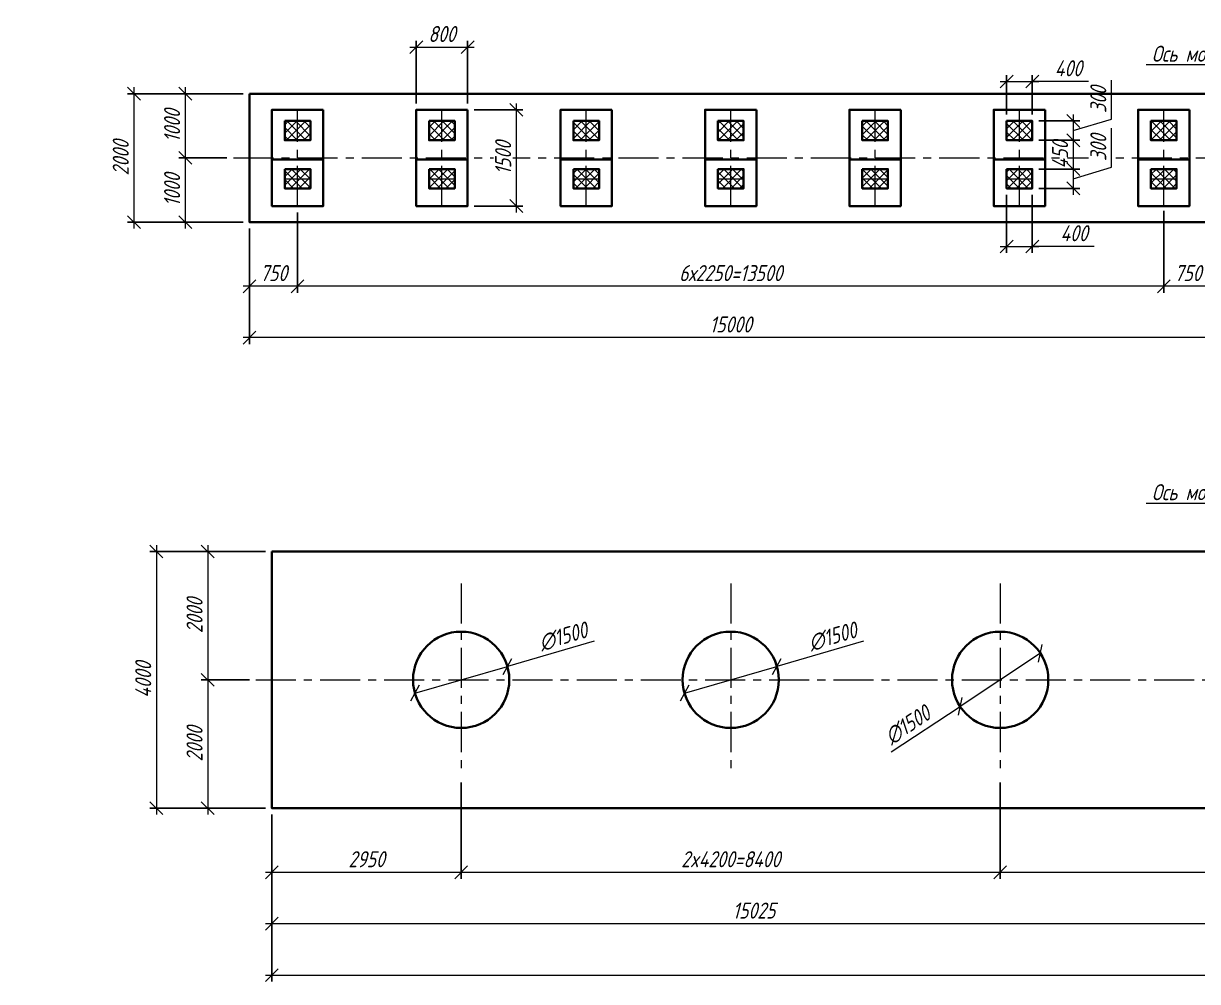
# Model space of a CAD drawing. Header units: millimetres. Extents: x 263685 to 14136308, y -2404013 to 2433772.
# Drawn here: x 7144843 to 7163139, y 799235 to 814160 of the extents above; entities that cross this region are included whole.
import ezdxf
from ezdxf import colors
from ezdxf.entities.mleader import LeaderData, LeaderLine
from ezdxf.math import Vec2, Vec3

# ---------------------------------------------------------------- set-up
doc = ezdxf.new("R2010")
doc.units = ezdxf.units.MM
doc.linetypes.add('осевая', pattern=[2, 1.25, -0.25, 0.25, -0.25])
for name, color, linetype, lineweight in [('1-Бетон', 106, 'Continuous', 35), ('ИС_Выноски', 3, 'Continuous', 18), ('ИС_Основная', 7, 'Continuous', 35), ('ИС_Ось', 3, 'осевая', 18), ('ИС_Размер', 3, 'Continuous', 18), ('ИС_Штриховка', 2, 'Continuous', 9)]:
    doc.layers.add(name, color=color, linetype=linetype, lineweight=lineweight)
doc.styles.add('0', font='isocpeur.ttf', dxfattribs={"width": 0.8, "oblique": 15})
doc.styles.add('ISOCPEUR', font='isocpeur.ttf', dxfattribs={"width": 0.8, "oblique": 15, "height": 2.5})
doc.dimstyles.new('М100', dxfattribs={"dimscale": 100, "dimtxt": 2.5, "dimasz": 2, "dimexe": 1, "dimexo": 1, "dimgap": 0.8, "dimtad": 1, "dimdec": 0, "dimzin": 0, "dimdsep": 46, "dimtxsty": '0', "dimblk": 'OBLIQUE', "dimcen": 0.09, "dimdle": 1, "dimclrd": 256, "dimclre": 256, "dimclrt": 256, "dimadec": 4, "dimazin": 0, "dimtfac": 1, "dimtdec": 0, "dimtmove": 1, "dimatfit": 2, "dimfxl": 1, "dimtolj": 1, "dimtzin": 0, "dimlwd": -1, "dimarcsym": 0})

# ---------------------------------------------------------------- blocks, each defined once
blk = doc.blocks.new('_OBLIQUE')
at = {"color": 0, "linetype": 'ByBlock', "lineweight": -2}
blk.add_line((0.5, 0.5), (-0.5, -0.5), dxfattribs=at)
blk = doc.blocks.new('*D1849')
at = {"layer": 'Defpoints', "color": 0, "transparency": 16777216}
for p in [(7148364, 813066), (7147364, 812066), (7148114, 812066)]:
    blk.add_point(p, dxfattribs=at)
at = {"layer": 'ИС_Размер', "transparency": 16777216}
blk.add_line((7147364, 813166), (7147364, 811966), dxfattribs=at)
at = {"layer": 'ИС_Размер', "lineweight": -2, "transparency": 16777216}
for p, q in [((7148264, 813066), (7147264, 813066)), ((7148014, 812066), (7147264, 812066))]:
    blk.add_line(p, q, dxfattribs=at)
at = {"layer": 'ИС_Размер', "transparency": 16777216, "xscale": 200, "yscale": 200, "zscale": 200}
for p, rotation in [((7147364, 813066), 90), ((7147364, 812066), 270)]:
    blk.add_blockref('_OBLIQUE', p, dxfattribs=dict(at, rotation=rotation))
at = {"layer": 'ИС_Размер', "transparency": 16777216, "insert": (7147159, 812566), "char_height": 250, "attachment_point": 5, "rotation": 90, "style": '0'}
blk.add_mtext('\\A1;1000', dxfattribs=at)
blk = doc.blocks.new('*D1850')
at = {"layer": 'Defpoints', "color": 0, "transparency": 16777216}
for p in [(7148114, 812066), (7147364, 811066), (7148364, 811066)]:
    blk.add_point(p, dxfattribs=at)
at = {"layer": 'ИС_Размер', "transparency": 16777216}
blk.add_line((7147364, 812166), (7147364, 810966), dxfattribs=at)
at = {"layer": 'ИС_Размер', "lineweight": -2, "transparency": 16777216}
for p, q in [((7148014, 812066), (7147264, 812066)), ((7148264, 811066), (7147264, 811066))]:
    blk.add_line(p, q, dxfattribs=at)
at = {"layer": 'ИС_Размер', "transparency": 16777216, "xscale": 200, "yscale": 200, "zscale": 200}
for p, rotation in [((7147364, 812066), 90), ((7147364, 811066), 270)]:
    blk.add_blockref('_OBLIQUE', p, dxfattribs=dict(at, rotation=rotation))
at = {"layer": 'ИС_Размер', "transparency": 16777216, "insert": (7147159, 811566), "char_height": 250, "attachment_point": 5, "rotation": 90, "style": '0'}
blk.add_mtext('\\A1;1000', dxfattribs=at)
blk = doc.blocks.new('*D1851')
at = {"layer": 'Defpoints', "color": 0, "transparency": 16777216}
for p in [(7148364, 813066), (7146564, 811066), (7148364, 811066)]:
    blk.add_point(p, dxfattribs=at)
at = {"layer": 'ИС_Размер', "transparency": 16777216}
blk.add_line((7146564, 813166), (7146564, 810966), dxfattribs=at)
at = {"layer": 'ИС_Размер', "lineweight": -2, "transparency": 16777216}
for p, q in [((7148264, 813066), (7146464, 813066)), ((7148264, 811066), (7146464, 811066))]:
    blk.add_line(p, q, dxfattribs=at)
at = {"layer": 'ИС_Размер', "transparency": 16777216, "xscale": 200, "yscale": 200, "zscale": 200}
for p, rotation in [((7146564, 813066), 90), ((7146564, 811066), 270)]:
    blk.add_blockref('_OBLIQUE', p, dxfattribs=dict(at, rotation=rotation))
at = {"layer": 'ИС_Размер', "transparency": 16777216, "insert": (7146359, 812066), "char_height": 250, "attachment_point": 5, "rotation": 90, "style": '0'}
blk.add_mtext('\\A1;2000', dxfattribs=at)
blk = doc.blocks.new('*D1845')
at = {"layer": 'Defpoints', "color": 0, "transparency": 16777216}
for p in [(7148364, 811066), (7163364, 811066), (7148364, 809266)]:
    blk.add_point(p, dxfattribs=at)
at = {"layer": 'ИС_Размер', "lineweight": -2, "transparency": 16777216}
for p, q in [((7148364, 810966), (7148364, 809166)), ((7163364, 810966), (7163364, 809166))]:
    blk.add_line(p, q, dxfattribs=at)
at = {"layer": 'ИС_Размер', "transparency": 16777216}
blk.add_line((7163464, 809266), (7148264, 809266), dxfattribs=at)
at = {"layer": 'ИС_Размер', "transparency": 16777216, "xscale": 200, "yscale": 200, "zscale": 200, "rotation": 180}
blk.add_blockref('_OBLIQUE', (7148364, 809266), dxfattribs=at)
at = {"layer": 'ИС_Размер', "transparency": 16777216, "xscale": 200, "yscale": 200, "zscale": 200}
blk.add_blockref('_OBLIQUE', (7163364, 809266), dxfattribs=at)
at = {"layer": 'ИС_Размер', "transparency": 16777216, "insert": (7155864, 809471), "char_height": 250, "attachment_point": 5, "style": '0'}
blk.add_mtext('\\A1;15000', dxfattribs=at)
blk = doc.blocks.new('*D1846')
at = {"layer": 'Defpoints', "color": 0, "transparency": 16777216}
for p in [(7149114, 811316), (7148364, 811066), (7148364, 810066)]:
    blk.add_point(p, dxfattribs=at)
at = {"layer": 'ИС_Размер', "lineweight": -2, "transparency": 16777216}
for p, q in [((7149114, 811216), (7149114, 809966)), ((7148364, 810966), (7148364, 809966))]:
    blk.add_line(p, q, dxfattribs=at)
at = {"layer": 'ИС_Размер', "transparency": 16777216}
blk.add_line((7149214, 810066), (7148264, 810066), dxfattribs=at)
at = {"layer": 'ИС_Размер', "transparency": 16777216, "xscale": 200, "yscale": 200, "zscale": 200, "rotation": 180}
blk.add_blockref('_OBLIQUE', (7148364, 810066), dxfattribs=at)
at = {"layer": 'ИС_Размер', "transparency": 16777216, "xscale": 200, "yscale": 200, "zscale": 200}
blk.add_blockref('_OBLIQUE', (7149114, 810066), dxfattribs=at)
at = {"layer": 'ИС_Размер', "transparency": 16777216, "insert": (7148739, 810271), "char_height": 250, "attachment_point": 5, "style": '0'}
blk.add_mtext('\\A1;750', dxfattribs=at)
blk = doc.blocks.new('*D1847')
at = {"layer": 'Defpoints', "color": 0, "transparency": 16777216}
for p in [(7149114, 811316), (7162614, 811341), (7149114, 810066)]:
    blk.add_point(p, dxfattribs=at)
at = {"layer": 'ИС_Размер', "lineweight": -2, "transparency": 16777216}
for p, q in [((7149114, 811216), (7149114, 809966)), ((7162614, 811241), (7162614, 809966))]:
    blk.add_line(p, q, dxfattribs=at)
at = {"layer": 'ИС_Размер', "transparency": 16777216}
blk.add_line((7162714, 810066), (7149014, 810066), dxfattribs=at)
at = {"layer": 'ИС_Размер', "transparency": 16777216, "xscale": 200, "yscale": 200, "zscale": 200, "rotation": 180}
blk.add_blockref('_OBLIQUE', (7149114, 810066), dxfattribs=at)
at = {"layer": 'ИС_Размер', "transparency": 16777216, "xscale": 200, "yscale": 200, "zscale": 200}
blk.add_blockref('_OBLIQUE', (7162614, 810066), dxfattribs=at)
at = {"layer": 'ИС_Размер', "transparency": 16777216, "insert": (7155864, 810271), "char_height": 250, "width": 1970.63, "attachment_point": 5, "style": '0'}
blk.add_mtext('\\A1;6х2250=13500', dxfattribs=at)
blk = doc.blocks.new('*D1848')
at = {"layer": 'Defpoints', "color": 0, "transparency": 16777216}
for p in [(7162614, 811341), (7163364, 811066), (7162614, 810066)]:
    blk.add_point(p, dxfattribs=at)
at = {"layer": 'ИС_Размер', "lineweight": -2, "transparency": 16777216}
for p, q in [((7162614, 811241), (7162614, 809966)), ((7163364, 810966), (7163364, 809966))]:
    blk.add_line(p, q, dxfattribs=at)
at = {"layer": 'ИС_Размер', "transparency": 16777216}
blk.add_line((7163464, 810066), (7162514, 810066), dxfattribs=at)
at = {"layer": 'ИС_Размер', "transparency": 16777216, "xscale": 200, "yscale": 200, "zscale": 200, "rotation": 180}
blk.add_blockref('_OBLIQUE', (7162614, 810066), dxfattribs=at)
at = {"layer": 'ИС_Размер', "transparency": 16777216, "xscale": 200, "yscale": 200, "zscale": 200}
blk.add_blockref('_OBLIQUE', (7163364, 810066), dxfattribs=at)
at = {"layer": 'ИС_Размер', "transparency": 16777216, "insert": (7162989, 810271), "char_height": 250, "attachment_point": 5, "style": '0'}
blk.add_mtext('\\A1;750', dxfattribs=at)
blk = doc.blocks.new('_None')
blk = doc.blocks.new('*D1857')
at = {"layer": 'Defpoints', "color": 0, "transparency": 16777216}
for p in [(7151764, 813791), (7150964, 812816), (7151764, 812816)]:
    blk.add_point(p, dxfattribs=at)
at = {"layer": 'ИС_Размер', "lineweight": -2, "transparency": 16777216}
for p, q in [((7150964, 812916), (7150964, 813891)), ((7151764, 812916), (7151764, 813891))]:
    blk.add_line(p, q, dxfattribs=at)
at = {"layer": 'ИС_Размер', "transparency": 16777216}
blk.add_line((7150864, 813791), (7151864, 813791), dxfattribs=at)
at = {"layer": 'ИС_Размер', "transparency": 16777216, "xscale": 200, "yscale": 200, "zscale": 200, "rotation": 180}
blk.add_blockref('_OBLIQUE', (7150964, 813791), dxfattribs=at)
at = {"layer": 'ИС_Размер', "transparency": 16777216, "xscale": 200, "yscale": 200, "zscale": 200}
blk.add_blockref('_OBLIQUE', (7151764, 813791), dxfattribs=at)
at = {"layer": 'ИС_Размер', "transparency": 16777216, "insert": (7151364, 813996), "char_height": 250, "attachment_point": 5, "style": '0'}
blk.add_mtext('\\A1;800', dxfattribs=at)
blk = doc.blocks.new('*D1858')
at = {"layer": 'Defpoints', "color": 0, "transparency": 16777216}
for p in [(7151764, 812816), (7151764, 811316), (7152523, 811316)]:
    blk.add_point(p, dxfattribs=at)
at = {"layer": 'ИС_Размер', "transparency": 16777216}
blk.add_line((7152523, 812916), (7152523, 811216), dxfattribs=at)
at = {"layer": 'ИС_Размер', "lineweight": -2, "transparency": 16777216}
for p, q in [((7151864, 812816), (7152623, 812816)), ((7151864, 811316), (7152623, 811316))]:
    blk.add_line(p, q, dxfattribs=at)
at = {"layer": 'ИС_Размер', "transparency": 16777216, "xscale": 200, "yscale": 200, "zscale": 200}
for p, rotation in [((7152523, 812816), 90), ((7152523, 811316), 270)]:
    blk.add_blockref('_OBLIQUE', p, dxfattribs=dict(at, rotation=rotation))
at = {"layer": 'ИС_Размер', "transparency": 16777216, "insert": (7152318, 812066), "char_height": 250, "attachment_point": 5, "rotation": 90, "style": '0', "bg_fill": 3, "box_fill_scale": 1.1, "bg_fill_color": 256, "bg_fill_true_color": 13158600, "bg_fill_transparency": 0}
blk.add_mtext('\\A1;1500', dxfattribs=at)
blk = doc.blocks.new('*D1859')
at = {"layer": 'Defpoints', "color": 0, "transparency": 16777216}
for p in [(7160564, 812641), (7160564, 812341), (7161203, 812341)]:
    blk.add_point(p, dxfattribs=at)
at = {"layer": 'ИС_Размер', "transparency": 16777216}
for p, q in [((7161798, 812670), (7161798, 813277)), ((7161203, 812741), (7161203, 812241)), ((7161203, 812491), (7161798, 812670))]:
    blk.add_line(p, q, dxfattribs=at)
at = {"layer": 'ИС_Размер', "lineweight": -2, "transparency": 16777216}
for p, q in [((7160664, 812641), (7161303, 812641)), ((7160664, 812341), (7161303, 812341))]:
    blk.add_line(p, q, dxfattribs=at)
at = {"layer": 'ИС_Размер', "transparency": 16777216, "xscale": 200, "yscale": 200, "zscale": 200}
for p, rotation in [((7161203, 812641), 90), ((7161203, 812341), 270)]:
    blk.add_blockref('_OBLIQUE', p, dxfattribs=dict(at, rotation=rotation))
at = {"layer": 'ИС_Размер', "transparency": 16777216, "insert": (7161593, 812973), "char_height": 250, "attachment_point": 5, "rotation": 90, "style": '0'}
blk.add_mtext('\\A1;300', dxfattribs=at)
blk = doc.blocks.new('*D1860')
at = {"layer": 'Defpoints', "color": 0, "transparency": 16777216}
for p in [(7160164, 811591), (7160564, 811591), (7160564, 810687)]:
    blk.add_point(p, dxfattribs=at)
at = {"layer": 'ИС_Размер', "lineweight": -2, "transparency": 16777216}
for p, q in [((7160164, 811491), (7160164, 810587)), ((7160564, 811491), (7160564, 810587))]:
    blk.add_line(p, q, dxfattribs=at)
at = {"layer": 'ИС_Размер', "transparency": 16777216}
for p, q in [((7160064, 810687), (7160664, 810687)), ((7161529, 810687), (7160564, 810687))]:
    blk.add_line(p, q, dxfattribs=at)
at = {"layer": 'ИС_Размер', "transparency": 16777216, "xscale": 200, "yscale": 200, "zscale": 200, "rotation": 180}
blk.add_blockref('_OBLIQUE', (7160164, 810687), dxfattribs=at)
at = {"layer": 'ИС_Размер', "transparency": 16777216, "xscale": 200, "yscale": 200, "zscale": 200}
blk.add_blockref('_OBLIQUE', (7160564, 810687), dxfattribs=at)
at = {"layer": 'ИС_Размер', "transparency": 16777216, "insert": (7161215, 810892), "char_height": 250, "attachment_point": 5, "style": '0'}
blk.add_mtext('\\A1;400', dxfattribs=at)
blk = doc.blocks.new('*D1861')
at = {"layer": 'Defpoints', "color": 0, "transparency": 16777216}
for p in [(7160564, 811891), (7160564, 811591), (7161203, 811591)]:
    blk.add_point(p, dxfattribs=at)
at = {"layer": 'ИС_Размер', "transparency": 16777216}
for p, q in [((7161798, 811920), (7161798, 812527)), ((7161203, 811991), (7161203, 811491)), ((7161203, 811741), (7161798, 811920))]:
    blk.add_line(p, q, dxfattribs=at)
at = {"layer": 'ИС_Размер', "lineweight": -2, "transparency": 16777216}
for p, q in [((7160664, 811891), (7161303, 811891)), ((7160664, 811591), (7161303, 811591))]:
    blk.add_line(p, q, dxfattribs=at)
at = {"layer": 'ИС_Размер', "transparency": 16777216, "xscale": 200, "yscale": 200, "zscale": 200}
for p, rotation in [((7161203, 811891), 90), ((7161203, 811591), 270)]:
    blk.add_blockref('_OBLIQUE', p, dxfattribs=dict(at, rotation=rotation))
at = {"layer": 'ИС_Размер', "transparency": 16777216, "insert": (7161593, 812223), "char_height": 250, "attachment_point": 5, "rotation": 90, "style": '0', "bg_fill": 3, "box_fill_scale": 1.1, "bg_fill_color": 256, "bg_fill_true_color": 13158600, "bg_fill_transparency": 0}
blk.add_mtext('\\A1;300', dxfattribs=at)
blk = doc.blocks.new('*D1862')
at = {"layer": 'Defpoints', "color": 0, "transparency": 16777216}
for p in [(7160564, 812341), (7160564, 811891), (7161203, 811891)]:
    blk.add_point(p, dxfattribs=at)
at = {"layer": 'ИС_Размер', "transparency": 16777216}
blk.add_line((7161203, 812441), (7161203, 811791), dxfattribs=at)
at = {"layer": 'ИС_Размер', "lineweight": -2, "transparency": 16777216}
for p, q in [((7160664, 812341), (7161303, 812341)), ((7160664, 811891), (7161303, 811891))]:
    blk.add_line(p, q, dxfattribs=at)
at = {"layer": 'ИС_Размер', "transparency": 16777216, "xscale": 200, "yscale": 200, "zscale": 200}
for p, rotation in [((7161203, 812341), 90), ((7161203, 811891), 270)]:
    blk.add_blockref('_OBLIQUE', p, dxfattribs=dict(at, rotation=rotation))
at = {"layer": 'ИС_Размер', "transparency": 16777216, "insert": (7160998, 812116), "char_height": 250, "attachment_point": 5, "rotation": 90, "style": '0'}
blk.add_mtext('\\A1;450', dxfattribs=at)
blk = doc.blocks.new('*D1863')
at = {"layer": 'Defpoints', "color": 0, "transparency": 16777216}
for p in [(7160564, 813257), (7160164, 812641), (7160564, 812641)]:
    blk.add_point(p, dxfattribs=at)
at = {"layer": 'ИС_Размер', "lineweight": -2, "transparency": 16777216}
for p, q in [((7160164, 812741), (7160164, 813357)), ((7160564, 812741), (7160564, 813357))]:
    blk.add_line(p, q, dxfattribs=at)
at = {"layer": 'ИС_Размер', "transparency": 16777216}
for p, q in [((7160064, 813257), (7160664, 813257)), ((7161439, 813257), (7160564, 813257))]:
    blk.add_line(p, q, dxfattribs=at)
at = {"layer": 'ИС_Размер', "transparency": 16777216, "xscale": 200, "yscale": 200, "zscale": 200, "rotation": 180}
blk.add_blockref('_OBLIQUE', (7160164, 813257), dxfattribs=at)
at = {"layer": 'ИС_Размер', "transparency": 16777216, "xscale": 200, "yscale": 200, "zscale": 200}
blk.add_blockref('_OBLIQUE', (7160564, 813257), dxfattribs=at)
at = {"layer": 'ИС_Размер', "transparency": 16777216, "insert": (7161126, 813462), "char_height": 250, "attachment_point": 5, "style": '0'}
blk.add_mtext('\\A1;400', dxfattribs=at)
blk = doc.blocks.new('*D1864')
at = {"layer": 'Defpoints', "color": 0, "transparency": 16777216}
for p in [(7148714, 805935), (7147714, 803935), (7148464, 803935)]:
    blk.add_point(p, dxfattribs=at)
at = {"layer": 'ИС_Размер', "transparency": 16777216}
blk.add_line((7147714, 806035), (7147714, 803835), dxfattribs=at)
at = {"layer": 'ИС_Размер', "lineweight": -2, "transparency": 16777216}
for p, q in [((7148614, 805935), (7147614, 805935)), ((7148364, 803935), (7147614, 803935))]:
    blk.add_line(p, q, dxfattribs=at)
at = {"layer": 'ИС_Размер', "transparency": 16777216, "xscale": 200, "yscale": 200, "zscale": 200}
for p, rotation in [((7147714, 805935), 90), ((7147714, 803935), 270)]:
    blk.add_blockref('_OBLIQUE', p, dxfattribs=dict(at, rotation=rotation))
at = {"layer": 'ИС_Размер', "transparency": 16777216, "insert": (7147509, 804935), "char_height": 250, "attachment_point": 5, "rotation": 90, "style": '0'}
blk.add_mtext('\\A1;2000', dxfattribs=at)
blk = doc.blocks.new('*D1865')
at = {"layer": 'Defpoints', "color": 0, "transparency": 16777216}
for p in [(7148464, 803935), (7147714, 801935), (7148714, 801935)]:
    blk.add_point(p, dxfattribs=at)
at = {"layer": 'ИС_Размер', "lineweight": -2, "transparency": 16777216}
for p, q in [((7148364, 803935), (7147614, 803935)), ((7148614, 801935), (7147614, 801935))]:
    blk.add_line(p, q, dxfattribs=at)
at = {"layer": 'ИС_Размер', "transparency": 16777216}
blk.add_line((7147714, 804035), (7147714, 801835), dxfattribs=at)
at = {"layer": 'ИС_Размер', "transparency": 16777216, "xscale": 200, "yscale": 200, "zscale": 200}
for p, rotation in [((7147714, 803935), 90), ((7147714, 801935), 270)]:
    blk.add_blockref('_OBLIQUE', p, dxfattribs=dict(at, rotation=rotation))
at = {"layer": 'ИС_Размер', "transparency": 16777216, "insert": (7147509, 802935), "char_height": 250, "attachment_point": 5, "rotation": 90, "style": '0'}
blk.add_mtext('\\A1;2000', dxfattribs=at)
blk = doc.blocks.new('*D1866')
at = {"layer": 'Defpoints', "color": 0, "transparency": 16777216}
for p in [(7148714, 805935), (7146914, 801935), (7148714, 801935)]:
    blk.add_point(p, dxfattribs=at)
at = {"layer": 'ИС_Размер', "transparency": 16777216}
blk.add_line((7146914, 806035), (7146914, 801835), dxfattribs=at)
at = {"layer": 'ИС_Размер', "lineweight": -2, "transparency": 16777216}
for p, q in [((7148614, 805935), (7146814, 805935)), ((7148614, 801935), (7146814, 801935))]:
    blk.add_line(p, q, dxfattribs=at)
at = {"layer": 'ИС_Размер', "transparency": 16777216, "xscale": 200, "yscale": 200, "zscale": 200}
for p, rotation in [((7146914, 805935), 90), ((7146914, 801935), 270)]:
    blk.add_blockref('_OBLIQUE', p, dxfattribs=dict(at, rotation=rotation))
at = {"layer": 'ИС_Размер', "transparency": 16777216, "insert": (7146709, 803935), "char_height": 250, "attachment_point": 5, "rotation": 90, "style": '0'}
blk.add_mtext('\\A1;4000', dxfattribs=at)
blk = doc.blocks.new('*D1867')
at = {"layer": 'Defpoints', "color": 0, "transparency": 16777216}
for p in [(7148714, 801935), (7163739, 801935), (7148714, 800135)]:
    blk.add_point(p, dxfattribs=at)
at = {"layer": 'ИС_Размер', "lineweight": -2, "transparency": 16777216}
for p, q in [((7148714, 801835), (7148714, 800035)), ((7163739, 801835), (7163739, 800035))]:
    blk.add_line(p, q, dxfattribs=at)
at = {"layer": 'ИС_Размер', "transparency": 16777216}
blk.add_line((7163839, 800135), (7148614, 800135), dxfattribs=at)
at = {"layer": 'ИС_Размер', "transparency": 16777216, "xscale": 200, "yscale": 200, "zscale": 200, "rotation": 180}
blk.add_blockref('_OBLIQUE', (7148714, 800135), dxfattribs=at)
at = {"layer": 'ИС_Размер', "transparency": 16777216, "xscale": 200, "yscale": 200, "zscale": 200}
blk.add_blockref('_OBLIQUE', (7163739, 800135), dxfattribs=at)
at = {"layer": 'ИС_Размер', "transparency": 16777216, "insert": (7156226, 800340), "char_height": 250, "attachment_point": 5, "style": '0'}
blk.add_mtext('\\A1;15025', dxfattribs=at)
blk = doc.blocks.new('*D1868')
at = {"layer": 'Defpoints', "color": 0, "transparency": 16777216}
for p in [(7151664, 802435), (7148714, 801935), (7148714, 800935)]:
    blk.add_point(p, dxfattribs=at)
at = {"layer": 'ИС_Размер', "lineweight": -2, "transparency": 16777216}
for p, q in [((7151664, 802335), (7151664, 800835)), ((7148714, 801835), (7148714, 800835))]:
    blk.add_line(p, q, dxfattribs=at)
at = {"layer": 'ИС_Размер', "transparency": 16777216}
blk.add_line((7151764, 800935), (7148614, 800935), dxfattribs=at)
at = {"layer": 'ИС_Размер', "transparency": 16777216, "xscale": 200, "yscale": 200, "zscale": 200, "rotation": 180}
blk.add_blockref('_OBLIQUE', (7148714, 800935), dxfattribs=at)
at = {"layer": 'ИС_Размер', "transparency": 16777216, "xscale": 200, "yscale": 200, "zscale": 200}
blk.add_blockref('_OBLIQUE', (7151664, 800935), dxfattribs=at)
at = {"layer": 'ИС_Размер', "transparency": 16777216, "insert": (7150189, 801140), "char_height": 250, "attachment_point": 5, "style": '0'}
blk.add_mtext('\\A1;2950', dxfattribs=at)
blk = doc.blocks.new('*D1869')
at = {"layer": 'Defpoints', "color": 0, "transparency": 16777216}
for p in [(7151664, 802435), (7160064, 802435), (7151664, 800935)]:
    blk.add_point(p, dxfattribs=at)
at = {"layer": 'ИС_Размер', "lineweight": -2, "transparency": 16777216}
for p, q in [((7151664, 802335), (7151664, 800835)), ((7160064, 802335), (7160064, 800835))]:
    blk.add_line(p, q, dxfattribs=at)
at = {"layer": 'ИС_Размер', "transparency": 16777216}
blk.add_line((7160164, 800935), (7151564, 800935), dxfattribs=at)
at = {"layer": 'ИС_Размер', "transparency": 16777216, "xscale": 200, "yscale": 200, "zscale": 200, "rotation": 180}
blk.add_blockref('_OBLIQUE', (7151664, 800935), dxfattribs=at)
at = {"layer": 'ИС_Размер', "transparency": 16777216, "xscale": 200, "yscale": 200, "zscale": 200}
blk.add_blockref('_OBLIQUE', (7160064, 800935), dxfattribs=at)
at = {"layer": 'ИС_Размер', "transparency": 16777216, "insert": (7155864, 801140), "char_height": 250, "width": 1970.63, "attachment_point": 5, "style": '0'}
blk.add_mtext('\\A1;2x4200=8400', dxfattribs=at)
blk = doc.blocks.new('*D1870')
at = {"layer": 'Defpoints', "color": 0, "transparency": 16777216}
for p in [(7160064, 802435), (7167414, 801935), (7160064, 800935)]:
    blk.add_point(p, dxfattribs=at)
at = {"layer": 'ИС_Размер', "lineweight": -2, "transparency": 16777216}
for p, q in [((7160064, 802335), (7160064, 800835)), ((7167414, 801835), (7167414, 800835))]:
    blk.add_line(p, q, dxfattribs=at)
at = {"layer": 'ИС_Размер', "transparency": 16777216}
blk.add_line((7167514, 800935), (7159964, 800935), dxfattribs=at)
at = {"layer": 'ИС_Размер', "transparency": 16777216, "xscale": 200, "yscale": 200, "zscale": 200, "rotation": 180}
blk.add_blockref('_OBLIQUE', (7160064, 800935), dxfattribs=at)
at = {"layer": 'ИС_Размер', "transparency": 16777216, "xscale": 200, "yscale": 200, "zscale": 200}
blk.add_blockref('_OBLIQUE', (7167414, 800935), dxfattribs=at)
at = {"layer": 'ИС_Размер', "transparency": 16777216, "insert": (7163739, 801140), "char_height": 250, "attachment_point": 5, "style": '0'}
blk.add_mtext('\\A1;7350', dxfattribs=at)
blk = doc.blocks.new('*D1871')
at = {"layer": 'Defpoints', "color": 0, "transparency": 16777216}
for p in [(7148714, 801935), (7178764, 801935), (7178764, 799335)]:
    blk.add_point(p, dxfattribs=at)
at = {"layer": 'ИС_Размер', "lineweight": -2, "transparency": 16777216}
for p, q in [((7148714, 801835), (7148714, 799235)), ((7178764, 801835), (7178764, 799235))]:
    blk.add_line(p, q, dxfattribs=at)
at = {"layer": 'ИС_Размер', "transparency": 16777216}
blk.add_line((7148614, 799335), (7178864, 799335), dxfattribs=at)
at = {"layer": 'ИС_Размер', "transparency": 16777216, "xscale": 200, "yscale": 200, "zscale": 200, "rotation": 180}
blk.add_blockref('_OBLIQUE', (7148714, 799335), dxfattribs=at)
at = {"layer": 'ИС_Размер', "transparency": 16777216, "xscale": 200, "yscale": 200, "zscale": 200}
blk.add_blockref('_OBLIQUE', (7178764, 799335), dxfattribs=at)
at = {"layer": 'ИС_Размер', "transparency": 16777216, "insert": (7163739, 799540), "char_height": 250, "attachment_point": 5, "style": '0'}
blk.add_mtext('\\A1;30050', dxfattribs=at)
blk = doc.blocks.new('*U2053')
at = {"layer": 'ИС_Штриховка'}
h = blk.add_hatch(dxfattribs=at)
h.set_pattern_fill('ANSI37', color=256, scale=30, angle=90, style=0)
h.set_pattern_definition([(135, (-7149113.88, -811159.72), (-67.3519209, -67.3519209), []), (225, (-7149113.88, -811159.72), (67.3519209, -67.3519209), [])])
h.paths.add_polyline_path([(-200, 575), (200, 575), (200, 275), (-200, 275)])
h.paths.add_polyline_path([(-200, -175), (200, -175), (200, -475), (-200, -475)])
at = {"layer": '1-Бетон', "color": 5}
blk.add_line((400, -25), (-400, -25), dxfattribs=at)
for points in [[(400, 750), (400, -750), (-400, -750), (-400, 750), (400, 750)], [(-200, 575), (200, 575), (200, 275), (-200, 275), (-200, 575)], [(-200, -175), (200, -175), (200, -475), (-200, -475), (-200, -175)]]:
    blk.add_lwpolyline(points, dxfattribs=at)
at = {"layer": 'ИС_Ось', "ltscale": 500}
blk.add_line((0, -750), (0, 750), dxfattribs=at)
at = {"layer": 'ИС_Ось'}
for p, q in [((0, -475), (0, -175)), ((-200, -325), (200, -325))]:
    blk.add_line(p, q, dxfattribs=at)
blk = doc.blocks.new('*U2054')
at = {"layer": '1-Бетон', "color": 0, "linetype": 'ByBlock', "lineweight": -2, "transparency": 16777216}
for p in [(0, 0), (2250, 0), (4500, 0), (6750, 0), (9000, 0), (11250, 0), (13500, 0)]:
    blk.add_blockref('*U2053', p, dxfattribs=at)
blk = doc.blocks.new('*D2164')
at = {"layer": 'Defpoints', "color": 0, "transparency": 16777216}
for p in [(7152384, 804144), (7150943, 803727)]:
    blk.add_point(p, dxfattribs=at)
at = {"layer": 'ИС_Размер', "transparency": 16777216}
for p in [(7153736, 804535), (7150943, 803727)]:
    blk.add_line(p, (7152384, 804144), dxfattribs=at)
at = {"layer": 'ИС_Размер', "transparency": 16777216, "xscale": 200, "yscale": 200, "zscale": 200}
for p, rotation in [((7152384, 804144), 196.1440406204076), ((7150943, 803727), 16.14404062040753)]:
    blk.add_blockref('_OBLIQUE', p, dxfattribs=dict(at, rotation=rotation))
at = {"layer": 'ИС_Размер', "transparency": 16777216, "insert": (7153253, 804608), "char_height": 250, "attachment_point": 5, "rotation": 16.144, "style": '0'}
blk.add_mtext('\\A1;∅1500', dxfattribs=at)
blk = doc.blocks.new('*D2165')
at = {"layer": 'Defpoints', "color": 0, "transparency": 16777216}
for p in [(7152384, 804144), (7150943, 803727)]:
    blk.add_point(p, dxfattribs=at)
at = {"layer": 'ИС_Размер', "transparency": 16777216}
for p in [(7153736, 804535), (7150943, 803727)]:
    blk.add_line(p, (7152384, 804144), dxfattribs=at)
at = {"layer": 'ИС_Размер', "transparency": 16777216, "xscale": 200, "yscale": 200, "zscale": 200}
for p, rotation in [((7152384, 804144), 196.1440406203806), ((7150943, 803727), 16.14404062038067)]:
    blk.add_blockref('_OBLIQUE', p, dxfattribs=dict(at, rotation=rotation))
at = {"layer": 'ИС_Размер', "transparency": 16777216, "insert": (7153253, 804608), "char_height": 250, "attachment_point": 5, "rotation": 16.144, "style": '0'}
blk.add_mtext('\\A1;∅1500', dxfattribs=at)
blk = doc.blocks.new('*D2166')
at = {"layer": 'Defpoints', "color": 0, "transparency": 16777216}
for p in [(7152384, 804144), (7150943, 803727)]:
    blk.add_point(p, dxfattribs=at)
at = {"layer": 'ИС_Размер', "transparency": 16777216}
for p in [(7153736, 804535), (7150943, 803727)]:
    blk.add_line(p, (7152384, 804144), dxfattribs=at)
at = {"layer": 'ИС_Размер', "transparency": 16777216, "xscale": 200, "yscale": 200, "zscale": 200}
for p, rotation in [((7152384, 804144), 196.1440406204175), ((7150943, 803727), 16.14404062041752)]:
    blk.add_blockref('_OBLIQUE', p, dxfattribs=dict(at, rotation=rotation))
at = {"layer": 'ИС_Размер', "transparency": 16777216, "insert": (7153253, 804608), "char_height": 250, "attachment_point": 5, "rotation": 16.144, "style": '0'}
blk.add_mtext('\\A1;∅1500', dxfattribs=at)
blk = doc.blocks.new('*D2167')
at = {"layer": 'Defpoints', "color": 0, "transparency": 16777216}
for p in [(7152384, 804144), (7150943, 803727)]:
    blk.add_point(p, dxfattribs=at)
at = {"layer": 'ИС_Размер', "transparency": 16777216}
for p in [(7153736, 804535), (7150943, 803727)]:
    blk.add_line(p, (7152384, 804144), dxfattribs=at)
at = {"layer": 'ИС_Размер', "transparency": 16777216, "xscale": 200, "yscale": 200, "zscale": 200}
for p, rotation in [((7152384, 804144), 196.1440406203733), ((7150943, 803727), 16.14404062037339)]:
    blk.add_blockref('_OBLIQUE', p, dxfattribs=dict(at, rotation=rotation))
at = {"layer": 'ИС_Размер', "transparency": 16777216, "insert": (7153253, 804608), "char_height": 250, "attachment_point": 5, "rotation": 16.144, "style": '0'}
blk.add_mtext('\\A1;∅1500', dxfattribs=at)
blk = doc.blocks.new('*D2168')
at = {"layer": 'Defpoints', "color": 0, "transparency": 16777216}
for p in [(7152384, 804144), (7150943, 803727)]:
    blk.add_point(p, dxfattribs=at)
at = {"layer": 'ИС_Размер', "transparency": 16777216}
for p in [(7153736, 804535), (7150943, 803727)]:
    blk.add_line(p, (7152384, 804144), dxfattribs=at)
at = {"layer": 'ИС_Размер', "transparency": 16777216, "xscale": 200, "yscale": 200, "zscale": 200}
for p, rotation in [((7152384, 804144), 196.1440406204175), ((7150943, 803727), 16.14404062041752)]:
    blk.add_blockref('_OBLIQUE', p, dxfattribs=dict(at, rotation=rotation))
at = {"layer": 'ИС_Размер', "transparency": 16777216, "insert": (7153253, 804608), "char_height": 250, "attachment_point": 5, "rotation": 16.144, "style": '0'}
blk.add_mtext('\\A1;∅1500', dxfattribs=at)
blk = doc.blocks.new('*D2170')
at = {"layer": 'Defpoints', "color": 0, "transparency": 16777216}
for p in [(7156584, 804144), (7155143, 803727)]:
    blk.add_point(p, dxfattribs=at)
at = {"layer": 'ИС_Размер', "transparency": 16777216}
for p in [(7157936, 804535), (7155143, 803727)]:
    blk.add_line(p, (7156584, 804144), dxfattribs=at)
at = {"layer": 'ИС_Размер', "transparency": 16777216, "xscale": 200, "yscale": 200, "zscale": 200}
for p, rotation in [((7156584, 804144), 196.144040620426), ((7155143, 803727), 16.14404062042599)]:
    blk.add_blockref('_OBLIQUE', p, dxfattribs=dict(at, rotation=rotation))
at = {"layer": 'ИС_Размер', "transparency": 16777216, "insert": (7157453, 804608), "char_height": 250, "attachment_point": 5, "rotation": 16.144, "style": '0'}
blk.add_mtext('\\A1;∅1500', dxfattribs=at)
blk = doc.blocks.new('*D2171')
at = {"layer": 'Defpoints', "color": 0, "transparency": 16777216}
for p in [(7160690, 804348), (7159438, 803522)]:
    blk.add_point(p, dxfattribs=at)
at = {"layer": 'ИС_Размер', "transparency": 16777216}
for p in [(7160690, 804348), (7158363, 802814)]:
    blk.add_line(p, (7159438, 803522), dxfattribs=at)
at = {"layer": 'ИС_Размер', "transparency": 16777216, "xscale": 200, "yscale": 200, "zscale": 200}
for p, rotation in [((7160690, 804348), 213.3856408499031), ((7159438, 803522), 33.38564084990307)]:
    blk.add_blockref('_OBLIQUE', p, dxfattribs=dict(at, rotation=rotation))
at = {"layer": 'ИС_Размер', "transparency": 16777216, "insert": (7158621, 803229), "char_height": 250, "attachment_point": 5, "rotation": 33.3856, "style": '0'}
blk.add_mtext('\\A1;∅1500', dxfattribs=at)

msp = doc.modelspace()

# ---------------------------------------------------------------- linework, layer by layer
at = {"layer": '1-Бетон'}
msp.add_lwpolyline([(7148363.8832, 813066.0234), (7148363.8832, 811066.0234), (7163363.8832, 811066.0234), (7163363.8832, 813066.0234), (7148363.8832, 813066.0234)], dxfattribs=at)
for centre in [(7151663.8832, 803935.0601), (7155863.8832, 803935.0601), (7160063.8832, 803935.0601)]:
    msp.add_circle(centre, 750, dxfattribs=at)
at = {"layer": 'ИС_Основная'}
for points in [[(7148713.8832, 805935.0601), (7148713.8832, 801935.0601), (7163738.8832, 801935.0601)], [(7163738.8832, 805935.0601), (7148713.8832, 805935.0601)]]:
    msp.add_lwpolyline(points, dxfattribs=at)
at = {"layer": 'ИС_Ось', "ltscale": 500}
for p, q in [((7148113.8832, 812066.0234), (7179363.8832, 812066.0234)), ((7151663.8832, 805435.0601), (7151663.8832, 802435.0601)), ((7155863.8832, 805435.0601), (7155863.8832, 802435.0601)), ((7160063.8832, 805435.0601), (7160063.8832, 802435.0601)), ((7148463.8832, 803935.0601), (7179113.8832, 803935.0601))]:
    msp.add_line(p, q, dxfattribs=at)

# ---------------------------------------------------------------- dimensions: what is measured, and where the dimension line sits
at = {"layer": 'ИС_Размер'}
for base, p1, p2, picture, middle in [((7151763.8832, 813791.0234), (7150963.8832, 812816.0234), (7151763.8832, 812816.0234), '*D1857', (7151363.8832, 813996.0234)), ((7178763.8832, 799335.0601), (7148713.8832, 801935.0601), (7178763.8832, 801935.0601), '*D1871', (7163738.8832, 799540.0601))]:
    dim = msp.add_linear_dim(base=base, p1=p1, p2=p2, dimstyle='М100', dxfattribs=at)
    dim.commit()
    dim.dimension.update_dxf_attribs({"geometry": picture, "text_midpoint": middle})
for base, p1, p2, picture, middle in [((7160563.8832, 813256.7941), (7160163.8832, 812641.3168), (7160563.8832, 812641.3168), '*D1863', (7161125.5563, 813213.4761)), ((7160563.8832, 810687.4868), (7160163.8832, 811591.4664), (7160563.8832, 811591.4664), '*D1860', (7161215.2469, 810709.3049)), ((7162613.8832, 810066.0234), (7163363.8832, 811066.0234), (7162613.8832, 811341.0234), '*D1848', (7162988.8832, 810066.0234)), ((7160063.8832, 800935.0601), (7167413.8832, 801935.0601), (7160063.8832, 802435.0601), '*D1870', (7163738.8832, 800935.0601))]:
    dim = msp.add_linear_dim(base=base, p1=p1, p2=p2, dimstyle='М100', dxfattribs=at)
    dim.commit()
    dim.dimension.update_dxf_attribs({"geometry": picture, "text_midpoint": middle, "dimtype": 160})
for base, p1, p2, angle, picture, middle in [((7161202.7572, 812341.3168), (7160563.8832, 812641.3168), (7160563.8832, 812341.3168), 90, '*D1859', (7161592.7572, 812749.8168)), ((7146563.8832, 811066.0234), (7148363.8832, 813066.0234), (7148363.8832, 811066.0234), 90, '*D1851', (7146358.8832, 812066.0234)), ((7147363.8832, 812066.0234), (7148363.8832, 813066.0234), (7148113.8832, 812066.0234), 90, '*D1849', (7147158.8832, 812566.0234)), ((7147363.8832, 811066.0234), (7148113.8832, 812066.0234), (7148363.8832, 811066.0234), 90, '*D1850', (7147158.8832, 811566.0234)), ((7148363.8832, 810066.0234), (7149113.8832, 811316.0234), (7148363.8832, 811066.0234), 180, '*D1846', (7148738.8832, 810271.0234)), ((7148363.8832, 809266.0234), (7163363.8834, 811066.0234), (7148363.8832, 811066.0234), 180, '*D1845', (7155863.8833, 809471.0234)), ((7146913.8832, 801935.0601), (7148713.8832, 805935.0601), (7148713.8832, 801935.0601), 90, '*D1866', (7146708.8832, 803935.0601)), ((7147713.8832, 803935.0601), (7148713.8832, 805935.0601), (7148463.8832, 803935.0601), 90, '*D1864', (7147508.8832, 804935.0601)), ((7147713.8832, 801935.0601), (7148463.8832, 803935.0601), (7148713.8832, 801935.0601), 90, '*D1865', (7147508.8832, 802935.0601)), ((7148713.8832, 800935.0601), (7151663.8832, 802435.0601), (7148713.8832, 801935.0601), 180, '*D1868', (7150188.8832, 801140.0601)), ((7148713.8832, 800135.0601), (7163738.8832, 801935.0601), (7148713.8832, 801935.0601), 180, '*D1867', (7156226.3832, 800340.0601))]:
    dim = msp.add_linear_dim(base=base, p1=p1, p2=p2, angle=angle, dimstyle='М100', dxfattribs=at)
    dim.commit()
    dim.dimension.update_dxf_attribs({"geometry": picture, "text_midpoint": middle})
for base, p1, p2, text, picture, middle in [((7149113.8832, 810066.0234), (7162613.8832, 811341.0234), (7149113.8832, 811316.0234), '6х2250=<>', '*D1847', (7155863.8832, 810271.0234)), ((7151663.8832, 800935.0601), (7160063.8832, 802435.0601), (7151663.8832, 802435.0601), '2x4200=<>', '*D1869', (7155863.8832, 801140.0601))]:
    dim = msp.add_linear_dim(base=base, p1=p1, p2=p2, angle=180, text=text, dimstyle='М100', dxfattribs=at)
    dim.commit()
    dim.dimension.update_dxf_attribs({"geometry": picture, "text_midpoint": middle})
for p1, p2, picture, middle in [((7150943.4589, 803726.5203), (7152384.3075, 804143.5999), '*D2164', (7153309.603, 804411.4434)), ((7150943.4589, 803726.5203), (7152384.3075, 804143.5999), '*D2165', (7153309.603, 804411.4434)), ((7150943.4589, 803726.5203), (7152384.3075, 804143.5999), '*D2166', (7153309.603, 804411.4434)), ((7150943.4589, 803726.5203), (7152384.3075, 804143.5999), '*D2167', (7153309.603, 804411.4434)), ((7150943.4589, 803726.5203), (7152384.3075, 804143.5999), '*D2168', (7153309.603, 804411.4434)), ((7155143.4589, 803726.5203), (7156584.3075, 804143.5999), '*D2170', (7157509.603, 804411.4434))]:
    dim = msp.add_diameter_dim_2p(p1=p1, p2=p2, dimstyle='М100', dxfattribs=at)
    dim.commit()
    dim.dimension.update_dxf_attribs({"geometry": picture, "text_midpoint": middle, "dimtype": 163})
dim = msp.add_diameter_dim_2p(p1=(7160690.1225, 804347.7637), p2=(7159437.6438, 803522.3565), dimstyle='М100', dxfattribs=at)
dim.commit()
dim.dimension.update_dxf_attribs({"geometry": '*D2171', "text_midpoint": (7158620.533, 803229.378)})

# ---------------------------------------------------------------- leaders
at = {"layer": 'ИС_Выноски'}
ml = msp.add_multileader_mtext('Standard', dxfattribs=at)
ml.set_content('Ось моста', color=256, style='ISOCPEUR')
ml.set_leader_properties(color=256, linetype='ByLayer', lineweight=-1)
ml.set_arrow_properties(name='NONE')
ml.build(insert=Vec2(0, 0))
ml.multileader.update_dxf_attribs({"text_left_attachment_type": 6, "text_right_attachment_type": 6, "dogleg_length": 0.36, "arrow_head_size": 300, "scale": 50})
ctx = ml.context
ctx.base_point, ctx.scale, ctx.char_height, ctx.arrow_head_size, ctx.landing_gap_size, ctx.plane_origin = Vec3(7162362.6355, 813513.9716), 50, 250, 300, 4.5, Vec3(7170806.8425, 807815.014)
ctx.left_attachment, ctx.right_attachment, ctx.text_align_type = 6, 6, 1
notes = []
notes.append((ctx, [(1, (1, 1, 0), (7163738.8832, 813513.9716), (-1, 0), 40.2604, [(1, [(7163738.8832, 813316.0234)], 0, [])])]))
ctx.mtext.insert, ctx.mtext.width, ctx.mtext.alignment, ctx.mtext.flow_direction = Vec3(7163030.6291, 813813.9716), 2049.625884, 2, 5
ml = msp.add_multileader_mtext('Standard', dxfattribs=at)
ml.set_content('Ось моста', color=256, style='ISOCPEUR')
ml.set_leader_properties(color=256, linetype='ByLayer', lineweight=-1)
ml.set_arrow_properties(name='NONE')
ml.build(insert=Vec2(0, 0))
ml.multileader.update_dxf_attribs({"text_left_attachment_type": 6, "text_right_attachment_type": 6, "dogleg_length": 0.36, "arrow_head_size": 300, "scale": 50})
ctx = ml.context
ctx.base_point, ctx.scale, ctx.char_height, ctx.arrow_head_size, ctx.landing_gap_size, ctx.plane_origin = Vec3(7162362.6355, 806683.0083), 50, 250, 300, 4.5, Vec3(7170806.8425, 800984.0507)
ctx.left_attachment, ctx.right_attachment, ctx.text_align_type = 6, 6, 1
notes.append((ctx, [(1, (1, 1, 0), (7163738.8832, 806683.0083), (-1, 0), 40.2604, [(1, [(7163738.8832, 806485.0601)], 0, [])])]))
ctx.mtext.insert, ctx.mtext.width, ctx.mtext.alignment, ctx.mtext.flow_direction = Vec3(7163030.6291, 806983.0083), 2049.625884, 2, 5
for ctx, leaders in notes:
    for number, flags, end, landing, length, lines in leaders:
        leader = LeaderData()
        leader.index, (leader.has_last_leader_line, leader.has_dogleg_vector, leader.attachment_direction) = number, flags
        leader.last_leader_point, leader.dogleg_vector, leader.dogleg_length = Vec3(end), Vec3(landing), length
        for number, points, colour, breaks in lines:
            line = LeaderLine()
            line.index, line.vertices, line.color, line.breaks = number, Vec3.list(points), colors.encode_raw_color(colour), breaks
            leader.lines.append(line)
        ctx.leaders.append(leader)

# ---------------------------------------------------------------- next in the draw order: dimensions: what is measured, and where the dimension line sits
at = {"layer": 'ИС_Размер'}
for base, p1, p2, override, picture, middle in [((7152523.2336, 811316.0234), (7151763.8832, 812816.0234), (7151763.8832, 811316.0234), {"dimtfill": 1}, '*D1858', (7152318.2336, 812066.0234)), ((7161202.7572, 811591.4664), (7160563.8832, 811891.4664), (7160563.8832, 811591.4664), {"dimrnd": 1, "dimtfill": 1}, '*D1861', (7161592.7572, 811999.9664))]:
    dim = msp.add_linear_dim(base=base, p1=p1, p2=p2, angle=90, dimstyle='М100', override=override, dxfattribs=at)
    dim.commit()
    dim.dimension.update_dxf_attribs({"geometry": picture, "text_midpoint": middle})

# ---------------------------------------------------------------- next in the draw order: block references
at = {"layer": '1-Бетон'}
msp.add_blockref('*U2054', (7149113.8832, 812066.0234), dxfattribs=at)

# ---------------------------------------------------------------- next in the draw order: dimensions: what is measured, and where the dimension line sits
at = {"layer": 'ИС_Размер'}
dim = msp.add_linear_dim(base=(7161202.7572, 811891.4664), p1=(7160563.8832, 812341.3168), p2=(7160563.8832, 811891.4664), angle=90, dimstyle='М100', override={"dimrnd": 1}, dxfattribs=at)
dim.commit()
dim.dimension.update_dxf_attribs({"geometry": '*D1862', "text_midpoint": (7161202.7572, 812116.3916), "dimtype": 160})

doc.saveas('drawing.dxf')
